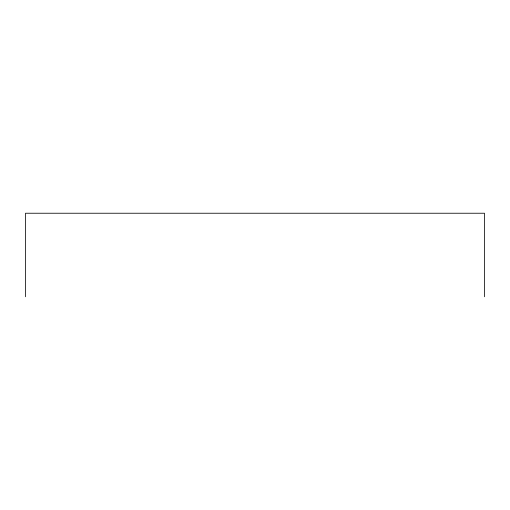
<?xml version="1.0" encoding="UTF-8"?>
<svg xmlns="http://www.w3.org/2000/svg" width="510" height="510" viewBox="0 0 510 510"><rect width="100%" height="100%" fill="white"/><g stroke="black" fill="none" stroke-linecap="round" stroke-linejoin="round"><path stroke-width="0.76" d="M484.5 296.763L484.5 213.237L25.5 213.237L25.5 296.763"/></g></svg>
